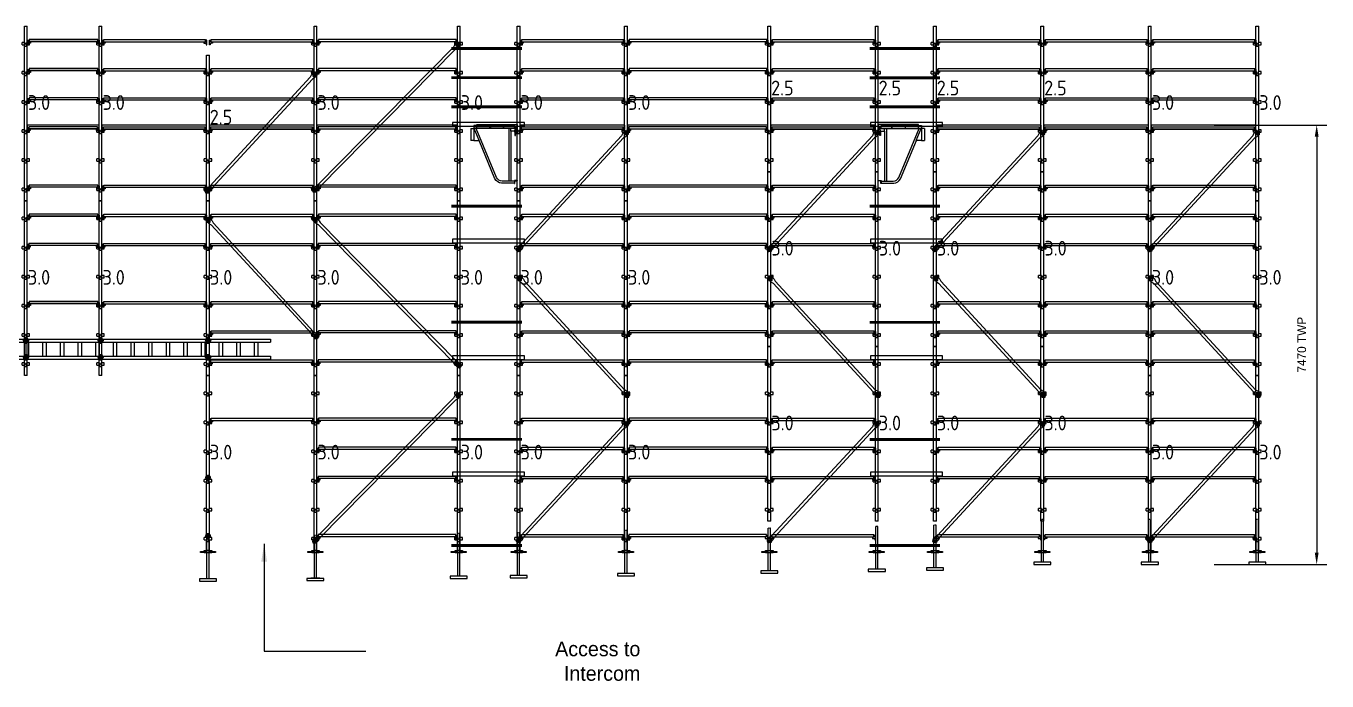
# Model space of a CAD drawing. Header units: millimetres. Extents: x 4425 to 53563, y -49808 to 18666.
# Drawn here: x 31431 to 53563, y -49318 to -38182 of the extents above; entities that cross this region are included whole.
import ezdxf
from ezdxf.enums import TextEntityAlignment as Align

# ---------------------------------------------------------------- set-up
doc = ezdxf.new("R2010")
doc.units = ezdxf.units.MM
doc.linetypes.add('KwikScaf_DASHED', pattern=[3.75, 2.5, -1.25])
doc.layers.add('KwikScaf Sections', color=7, linetype='Continuous')
doc.styles.add('KwikScaf ISO', font='isocp.shx')
doc.dimstyles.new('Scale 100 ISO-30', dxfattribs={"dimscale": 100, "dimtxt": 2.96, "dimasz": 3, "dimexe": 1.75, "dimexo": 1.8, "dimgap": 1.8, "dimtad": 1, "dimdec": 0, "dimdsep": 46, "dimtxsty": 'Standard', "dimcen": 0, "dimaunit": 1, "dimazin": 0, "dimtfac": 1, "dimtdec": 0, "dimtmove": 1, "dimatfit": 3, "dimfxl": 1, "dimtolj": 1, "dimtzin": 0, "dimarcsym": 0})

# ---------------------------------------------------------------- blocks, each defined once
blk = doc.blocks.new('Soleboard')
at = {"color": 200}
blk.add_lwpolyline([(63654, 7790), (63944, 7790), (63944, 7828), (63654, 7828)], close=True, dxfattribs=at)
blk = doc.blocks.new('Knuckle')
at = {"color": 190}
for points in [[(-127.5, 20), (-38.25, 20), (-38.25, 5), (-127.5, 5)], [(38.25, 20), (127.5, 20), (127.5, 5), (38.25, 5)]]:
    blk.add_lwpolyline(points, close=True, dxfattribs=at)
for points in [[(-63.75, 20), (-63.75, 40), (63.75, 40), (63.75, 20)], [(63.75, 5), (63.75, 0), (-63.75, 0), (-63.75, 5)]]:
    blk.add_lwpolyline(points, dxfattribs=at)
blk = doc.blocks.new('*U52')
at = {"color": 190, "linetype": 'KwikScaf_DASHED', "ltscale": 0.7, "extrusion": (2.44923e-16, 1, 2.30446e-16)}
for p, q in [((0, 766), (-18, 766)), ((18, 766), (0, 766))]:
    blk.add_line(p, q, dxfattribs=at)
at = {"color": 190, "ltscale": 0.7, "extrusion": (2.44923e-16, 1, 2.30446e-16)}
for p, q in [((-18, 46), (-18, 766)), ((18, 46), (18, 766))]:
    blk.add_line(p, q, dxfattribs=at)
at = {"color": 190}
blk.add_lwpolyline([(-76, 46), (76, 46), (76, 38), (-76, 38)], close=True, dxfattribs=at)
for name, p in [('Knuckle', (0, 484)), ('Soleboard', (-63799, -7790))]:
    blk.add_blockref(name, p)
blk = doc.blocks.new('3.0m Standard')
at = {"color": 180, "extrusion": (-1, 6.12323e-17, 0)}
for p, q in [((0, 2972), (48, 2972)), ((0, 2692), (0, 2972)), ((48, 2692), (48, 2972)), ((-36, 2692), (-40, 2692)), ((-40, 2652), (-40, 2692)), ((2, 2692), (-36, 2692)), ((2, 2652), (2, 2692)), ((6, 2692), (2, 2692)), ((6, 2692), (6, 2652)), ((18, 2667), (8, 2667)), ((8, 2627), (8, 2667)), ((30, 2667), (18, 2667)), ((40, 2667), (30, 2667)), ((40, 2627), (40, 2667)), ((42, 2652), (42, 2692)), ((46, 2692), (42, 2692)), ((84, 2692), (46, 2692)), ((46, 2652), (46, 2692)), ((88, 2692), (84, 2692)), ((88, 2652), (88, 2692)), ((-40, 2652), (-36, 2652)), ((-36, 2652), (2, 2652)), ((0, 2197), (0, 2652)), ((2, 2652), (6, 2652)), ((8, 2627), (18, 2627)), ((18, 2627), (30, 2627)), ((30, 2627), (40, 2627)), ((42, 2652), (46, 2652)), ((46, 2652), (84, 2652)), ((48, 2197), (48, 2652)), ((84, 2652), (88, 2652)), ((-36, 2197), (-40, 2197)), ((-40, 2157), (-40, 2197)), ((-40, 2157), (-36, 2157)), ((2, 2197), (-36, 2197)), ((-36, 2157), (2, 2157)), ((0, 1702), (0, 2157)), ((2, 2157), (2, 2197)), ((6, 2197), (2, 2197)), ((2, 2157), (6, 2157)), ((6, 2197), (6, 2157)), ((8, 2132), (8, 2172)), ((18, 2172), (8, 2172)), ((8, 2132), (18, 2132)), ((30, 2172), (18, 2172)), ((18, 2132), (30, 2132)), ((40, 2172), (30, 2172)), ((30, 2132), (40, 2132)), ((40, 2132), (40, 2172)), ((42, 2157), (42, 2197)), ((46, 2197), (42, 2197)), ((42, 2157), (46, 2157)), ((84, 2197), (46, 2197)), ((46, 2157), (46, 2197)), ((46, 2157), (84, 2157)), ((48, 1702), (48, 2157)), ((88, 2197), (84, 2197)), ((84, 2157), (88, 2157)), ((88, 2157), (88, 2197)), ((-36, 1702), (-40, 1702)), ((-40, 1662), (-40, 1702)), ((-40, 1662), (-36, 1662)), ((2, 1702), (-36, 1702)), ((-36, 1662), (2, 1662)), ((0, 1207), (0, 1662)), ((2, 1662), (2, 1702)), ((6, 1702), (2, 1702)), ((2, 1662), (6, 1662)), ((6, 1702), (6, 1662)), ((8, 1637), (8, 1677)), ((18, 1677), (8, 1677)), ((8, 1637), (18, 1637)), ((30, 1677), (18, 1677)), ((18, 1637), (30, 1637)), ((40, 1677), (30, 1677)), ((30, 1637), (40, 1637)), ((40, 1637), (40, 1677)), ((42, 1662), (42, 1702)), ((46, 1702), (42, 1702)), ((42, 1662), (46, 1662)), ((84, 1702), (46, 1702)), ((46, 1662), (46, 1702)), ((46, 1662), (84, 1662)), ((48, 1207), (48, 1662)), ((88, 1702), (84, 1702)), ((84, 1662), (88, 1662)), ((88, 1662), (88, 1702)), ((-36, 1207), (-40, 1207)), ((-40, 1167), (-40, 1207)), ((-40, 1167), (-36, 1167)), ((2, 1207), (-36, 1207)), ((-36, 1167), (2, 1167)), ((0, 712), (0, 1167)), ((2, 1167), (2, 1207)), ((6, 1207), (2, 1207)), ((2, 1167), (6, 1167)), ((6, 1207), (6, 1167)), ((8, 1142), (8, 1182)), ((18, 1182), (8, 1182)), ((8, 1142), (18, 1142)), ((30, 1182), (18, 1182)), ((18, 1142), (30, 1142)), ((40, 1182), (30, 1182)), ((30, 1142), (40, 1142)), ((40, 1142), (40, 1182)), ((42, 1167), (42, 1207)), ((46, 1207), (42, 1207)), ((42, 1167), (46, 1167)), ((84, 1207), (46, 1207)), ((46, 1167), (46, 1207)), ((46, 1167), (84, 1167)), ((48, 712), (48, 1167)), ((88, 1207), (84, 1207)), ((84, 1167), (88, 1167)), ((88, 1167), (88, 1207)), ((-36, 712), (-40, 712)), ((-40, 672), (-40, 712)), ((-40, 672), (-36, 672)), ((2, 712), (-36, 712)), ((-36, 672), (2, 672)), ((0, 217), (0, 672)), ((2, 672), (2, 712)), ((6, 712), (2, 712)), ((2, 672), (6, 672)), ((6, 712), (6, 672)), ((18, 687), (8, 687)), ((8, 647), (8, 687)), ((30, 687), (18, 687)), ((40, 687), (30, 687)), ((40, 647), (40, 687)), ((42, 672), (42, 712)), ((46, 712), (42, 712)), ((42, 672), (46, 672)), ((84, 712), (46, 712)), ((46, 672), (46, 712)), ((46, 672), (84, 672)), ((48, 217), (48, 672)), ((88, 712), (84, 712)), ((84, 672), (88, 672)), ((88, 672), (88, 712)), ((8, 647), (18, 647)), ((18, 647), (30, 647)), ((30, 647), (40, 647)), ((-36, 217), (-40, 217)), ((-40, 177), (-40, 217)), ((-40, 177), (-36, 177)), ((2, 217), (-36, 217)), ((-36, 177), (2, 177)), ((0, 0), (0, 177)), ((48, 0), (0, 0)), ((2, 177), (2, 217)), ((6, 217), (2, 217)), ((2, 177), (6, 177)), ((6, 217), (6, 177)), ((8, 152), (8, 192)), ((18, 192), (8, 192)), ((8, 152), (18, 152)), ((30, 192), (18, 192)), ((18, 152), (30, 152)), ((40, 192), (30, 192)), ((30, 152), (40, 152)), ((40, 152), (40, 192)), ((42, 177), (42, 217)), ((46, 217), (42, 217)), ((42, 177), (46, 177)), ((84, 217), (46, 217)), ((46, 177), (46, 217)), ((46, 177), (84, 177)), ((48, 0), (48, 177)), ((88, 217), (84, 217)), ((84, 177), (88, 177)), ((88, 177), (88, 217))]:
    blk.add_line(p, q, dxfattribs=at)
blk = doc.blocks.new('3.0m Standard with Text')
blk.add_blockref('3.0m Standard', (0, 0))
at = {"color": 7, "style": 'KwikScaf ISO'}
blk.add_text('  3.0  ', height=250, dxfattribs=at).set_placement((723, 1671), align=Align.MIDDLE_RIGHT)
blk = doc.blocks.new('*U51')
at = {"color": 190, "linetype": 'KwikScaf_DASHED', "ltscale": 0.7, "extrusion": (2.44923e-16, 1, 2.30446e-16)}
for p, q in [((0, 766), (-18, 766)), ((18, 766), (0, 766))]:
    blk.add_line(p, q, dxfattribs=at)
at = {"color": 190, "ltscale": 0.7, "extrusion": (2.44923e-16, 1, 2.30446e-16)}
for p, q in [((-18, 46), (-18, 766)), ((18, 46), (18, 766))]:
    blk.add_line(p, q, dxfattribs=at)
at = {"color": 190}
blk.add_lwpolyline([(-76, 46), (76, 46), (76, 38), (-76, 38)], close=True, dxfattribs=at)
for name, p in [('Knuckle', (0, 474)), ('Soleboard', (-63799, -7790))]:
    blk.add_blockref(name, p)
blk = doc.blocks.new('2.4m Ledger')
at = {"color": 3, "extrusion": (0, 1, -1.83691e-16)}
for p, q in [((0, -75), (0, 0)), ((0, 0), (20, 0)), ((20, 0), (17, -25)), ((2365, 13), (25, 13)), ((25, 13), (25, -20)), ((2365, -20), (2365, 13)), ((2370, 0), (2373, -25)), ((2390, 0), (2370, 0)), ((2390, -75), (2390, 0)), ((10, -75), (0, -75)), ((13, -50), (10, -75)), ((50, -50), (13, -50)), ((17, -25), (25, -25)), ((25, -20), (25, -25)), ((2365, -25), (25, -25)), ((50, -25), (50, -50)), ((2340, -25), (2340, -50)), ((2340, -50), (2377, -50)), ((2365, -25), (2365, -20)), ((2373, -25), (2365, -25)), ((2377, -50), (2380, -75)), ((2380, -75), (2390, -75))]:
    blk.add_line(p, q, dxfattribs=at)
blk = doc.blocks.new('*U50')
at = {"color": 190, "linetype": 'KwikScaf_DASHED', "ltscale": 0.7, "extrusion": (2.44923e-16, 1, 2.30446e-16)}
for p, q in [((0, 766), (-18, 766)), ((18, 766), (0, 766))]:
    blk.add_line(p, q, dxfattribs=at)
at = {"color": 190, "ltscale": 0.7, "extrusion": (2.44923e-16, 1, 2.30446e-16)}
for p, q in [((-18, 46), (-18, 766)), ((18, 46), (18, 766))]:
    blk.add_line(p, q, dxfattribs=at)
at = {"color": 190}
blk.add_lwpolyline([(-76, 46), (76, 46), (76, 38), (-76, 38)], close=True, dxfattribs=at)
for name, p in [('Knuckle', (0, 438)), ('Soleboard', (-63799, -7790))]:
    blk.add_blockref(name, p)
blk = doc.blocks.new('*U49')
at = {"color": 190, "linetype": 'KwikScaf_DASHED', "ltscale": 0.7, "extrusion": (2.44923e-16, 1, 2.30446e-16)}
for p, q in [((0, 766), (-18, 766)), ((18, 766), (0, 766))]:
    blk.add_line(p, q, dxfattribs=at)
at = {"color": 190, "ltscale": 0.7, "extrusion": (2.44923e-16, 1, 2.30446e-16)}
for p, q in [((-18, 46), (-18, 766)), ((18, 46), (18, 766))]:
    blk.add_line(p, q, dxfattribs=at)
at = {"color": 190}
blk.add_lwpolyline([(-76, 46), (76, 46), (76, 38), (-76, 38)], close=True, dxfattribs=at)
for name, p in [('Knuckle', (0, 426)), ('Soleboard', (-63799, -7790))]:
    blk.add_blockref(name, p)
blk = doc.blocks.new('1.8m Ledger')
at = {"color": 3, "extrusion": (0, 1, -1.83691e-16)}
for p, q in [((0, -75), (0, 0)), ((0, 0), (20, 0)), ((20, 0), (17, -25)), ((25, 13), (1755, 13)), ((25, -20), (25, 13)), ((1755, -20), (1755, 13)), ((1760, 0), (1763, -25)), ((1780, 0), (1760, 0)), ((1780, -75), (1780, 0)), ((10, -75), (0, -75)), ((13, -50), (10, -75)), ((50, -50), (13, -50)), ((17, -25), (25, -25)), ((25, -25), (25, -20)), ((25, -25), (1755, -25)), ((50, -25), (50, -50)), ((1730, -25), (1730, -50)), ((1730, -50), (1767, -50)), ((1755, -25), (1755, -20)), ((1763, -25), (1755, -25)), ((1767, -50), (1770, -75)), ((1770, -75), (1780, -75))]:
    blk.add_line(p, q, dxfattribs=at)
blk = doc.blocks.new('*U48')
at = {"color": 190, "linetype": 'KwikScaf_DASHED', "ltscale": 0.7, "extrusion": (2.44923e-16, 1, 2.30446e-16)}
for p, q in [((0, 766), (-18, 766)), ((18, 766), (0, 766))]:
    blk.add_line(p, q, dxfattribs=at)
at = {"color": 190, "ltscale": 0.7, "extrusion": (2.44923e-16, 1, 2.30446e-16)}
for p, q in [((-18, 46), (-18, 766)), ((18, 46), (18, 766))]:
    blk.add_line(p, q, dxfattribs=at)
at = {"color": 190}
blk.add_lwpolyline([(-76, 46), (76, 46), (76, 38), (-76, 38)], close=True, dxfattribs=at)
for name, p in [('Knuckle', (0, 391)), ('Soleboard', (-63799, -7790))]:
    blk.add_blockref(name, p)
blk = doc.blocks.new('*U47')
at = {"color": 190, "linetype": 'KwikScaf_DASHED', "ltscale": 0.7, "extrusion": (2.44923e-16, 1, 2.30446e-16)}
for p, q in [((0, 766), (-18, 766)), ((18, 766), (0, 766))]:
    blk.add_line(p, q, dxfattribs=at)
at = {"color": 190, "ltscale": 0.7, "extrusion": (2.44923e-16, 1, 2.30446e-16)}
for p, q in [((-18, 46), (-18, 766)), ((18, 46), (18, 766))]:
    blk.add_line(p, q, dxfattribs=at)
at = {"color": 190}
blk.add_lwpolyline([(-76, 46), (76, 46), (76, 38), (-76, 38)], close=True, dxfattribs=at)
for name, p in [('Knuckle', (0, 348)), ('Soleboard', (-63799, -7790))]:
    blk.add_blockref(name, p)
blk = doc.blocks.new('*U46')
at = {"color": 190, "linetype": 'KwikScaf_DASHED', "ltscale": 0.7, "extrusion": (2.44923e-16, 1, 2.30446e-16)}
for p, q in [((0, 766), (-18, 766)), ((18, 766), (0, 766))]:
    blk.add_line(p, q, dxfattribs=at)
at = {"color": 190, "ltscale": 0.7, "extrusion": (2.44923e-16, 1, 2.30446e-16)}
for p, q in [((-18, 46), (-18, 766)), ((18, 46), (18, 766))]:
    blk.add_line(p, q, dxfattribs=at)
at = {"color": 190}
blk.add_lwpolyline([(-76, 46), (76, 46), (76, 38), (-76, 38)], close=True, dxfattribs=at)
for name, p in [('Knuckle', (0, 319)), ('Soleboard', (-63799, -7790))]:
    blk.add_blockref(name, p)
blk = doc.blocks.new('2D SBB 3 Board')
at = {"color": 0, "extrusion": (0, 1, 2e-16)}
for p, q in [((47, 973), (0, 973)), ((0, 973), (0, 925)), ((0, 925), (106, 925)), ((8, 1000), (38, 1000)), ((11, 973), (8, 1000)), ((28, 850), (18, 925)), ((38, 1000), (38, 973)), ((38, 925), (38, 850)), ((47, 1024), (738, 1024)), ((47, 978), (47, 1024)), ((47, 978), (738, 978)), ((47, 973), (47, 978)), ((47, 973), (738, 973)), ((106, 925), (106, 973)), ((106, 925), (106, 76)), ((140, 973), (140, 76)), ((351, 139), (696, 973)), ((647, 770), (732, 973)), ((738, 1024), (738, 978)), ((738, 978), (738, 973)), ((738, 973), (738, 770)), ((762, 973), (738, 973)), ((787, 973), (762, 973)), ((787, 973), (787, 770)), ((38, 850), (28, 850)), ((378, 117), (648, 770)), ((738, 770), (647, 770)), ((738, 770), (762, 770)), ((762, 770), (787, 770)), ((-4, 85), (47, 85)), ((-4, 80), (-4, 85)), ((42, 80), (-4, 80)), ((42, 34), (42, 80)), ((47, 34), (42, 34)), ((47, 85), (47, 34)), ((47, 76), (106, 76)), ((47, 43), (267, 43)), ((106, 76), (123, 76)), ((123, 76), (140, 76)), ((140, 76), (256, 76))]:
    blk.add_line(p, q, dxfattribs=at)
at = {"color": 0}
for radius, start, end in [(102, 270, 337.5), (136, 274.3082, 333.1918)]:
    blk.add_arc((256, 178), radius, start, end, dxfattribs=at)
blk = doc.blocks.new('3 Board Hop Up')
at = {"color": 20}
for points in [[(64352, 11245), (64582, 11245), (64582, 11309), (64352, 11309)], [(64586, 11245), (64816, 11245), (64816, 11309), (64586, 11309)], [(64808, 11245), (65038, 11245), (65038, 11309), (64808, 11309)]]:
    blk.add_lwpolyline(points, close=True, dxfattribs=at)
at = {"color": 210}
blk.add_blockref('2D SBB 3 Board', (64352, 10267), dxfattribs=at)
blk = doc.blocks.new('*U45')
at = {"color": 190, "linetype": 'KwikScaf_DASHED', "ltscale": 0.7, "extrusion": (2.44923e-16, 1, 2.30446e-16)}
for p, q in [((0, 766), (-18, 766)), ((18, 766), (0, 766))]:
    blk.add_line(p, q, dxfattribs=at)
at = {"color": 190, "ltscale": 0.7, "extrusion": (2.44923e-16, 1, 2.30446e-16)}
for p, q in [((-18, 46), (-18, 766)), ((18, 46), (18, 766))]:
    blk.add_line(p, q, dxfattribs=at)
at = {"color": 190}
blk.add_lwpolyline([(-76, 46), (76, 46), (76, 38), (-76, 38)], close=True, dxfattribs=at)
for name, p in [('Knuckle', (0, 296)), ('Soleboard', (-63799, -7790))]:
    blk.add_blockref(name, p)
blk = doc.blocks.new('*U25')
at = {"color": 190, "linetype": 'KwikScaf_DASHED', "ltscale": 0.7, "extrusion": (2.44923e-16, 1, 2.30446e-16)}
for p, q in [((0, 766), (-18, 766)), ((18, 766), (0, 766))]:
    blk.add_line(p, q, dxfattribs=at)
at = {"color": 190, "ltscale": 0.7, "extrusion": (2.44923e-16, 1, 2.30446e-16)}
for p, q in [((-18, 46), (-18, 766)), ((18, 46), (18, 766))]:
    blk.add_line(p, q, dxfattribs=at)
at = {"color": 190}
blk.add_lwpolyline([(-76, 46), (76, 46), (76, 38), (-76, 38)], close=True, dxfattribs=at)
for name, p in [('Knuckle', (0, 198)), ('Soleboard', (-63799, -7790))]:
    blk.add_blockref(name, p)
blk = doc.blocks.new('1.2m Transom')
at = {"color": 2, "extrusion": (0, 1, -1.83691e-16)}
for p, q in [((64253, 14659), (64273, 14659)), ((64253, 14584), (64253, 14659)), ((64267, 14609), (64263, 14584)), ((64303, 14609), (64267, 14609)), ((64273, 14659), (64270, 14634)), ((64270, 14634), (64278, 14634)), ((65450, 14672), (64278, 14672)), ((64278, 14672), (64278, 14639)), ((65450, 14639), (64278, 14639)), ((64278, 14639), (64278, 14634)), ((65450, 14634), (64278, 14634)), ((64303, 14634), (64303, 14609)), ((65425, 14634), (65425, 14609)), ((65425, 14609), (65462, 14609)), ((65450, 14639), (65450, 14672)), ((65450, 14634), (65450, 14639)), ((65459, 14634), (65450, 14634)), ((65455, 14659), (65459, 14634)), ((65475, 14659), (65455, 14659)), ((65462, 14609), (65465, 14584)), ((65475, 14584), (65475, 14659)), ((64263, 14584), (64253, 14584)), ((65465, 14584), (65475, 14584))]:
    blk.add_line(p, q, dxfattribs=at)
blk = doc.blocks.new('2.5m Standard')
at = {"color": 180, "extrusion": (-1, 6.12323e-17, 0)}
for p, q in [((0, 2476), (48, 2476)), ((0, 2197), (0, 2476)), ((48, 2197), (48, 2476)), ((-36, 2197), (-40, 2197)), ((-40, 2157), (-40, 2197)), ((-40, 2157), (-36, 2157)), ((2, 2197), (-36, 2197)), ((-36, 2157), (2, 2157)), ((0, 1702), (0, 2157)), ((2, 2157), (2, 2197)), ((6, 2197), (2, 2197)), ((2, 2157), (6, 2157)), ((6, 2197), (6, 2157)), ((8, 2132), (8, 2172)), ((18, 2172), (8, 2172)), ((8, 2132), (18, 2132)), ((30, 2172), (18, 2172)), ((18, 2132), (30, 2132)), ((40, 2172), (30, 2172)), ((30, 2132), (40, 2132)), ((40, 2132), (40, 2172)), ((42, 2157), (42, 2197)), ((46, 2197), (42, 2197)), ((42, 2157), (46, 2157)), ((84, 2197), (46, 2197)), ((46, 2157), (46, 2197)), ((46, 2157), (84, 2157)), ((48, 1702), (48, 2157)), ((88, 2197), (84, 2197)), ((84, 2157), (88, 2157)), ((88, 2157), (88, 2197)), ((-36, 1702), (-40, 1702)), ((-40, 1662), (-40, 1702)), ((-40, 1662), (-36, 1662)), ((2, 1702), (-36, 1702)), ((-36, 1662), (2, 1662)), ((0, 1207), (0, 1662)), ((2, 1662), (2, 1702)), ((6, 1702), (2, 1702)), ((2, 1662), (6, 1662)), ((6, 1702), (6, 1662)), ((8, 1637), (8, 1677)), ((18, 1677), (8, 1677)), ((8, 1637), (18, 1637)), ((30, 1677), (18, 1677)), ((18, 1637), (30, 1637)), ((40, 1677), (30, 1677)), ((30, 1637), (40, 1637)), ((40, 1637), (40, 1677)), ((42, 1662), (42, 1702)), ((46, 1702), (42, 1702)), ((42, 1662), (46, 1662)), ((84, 1702), (46, 1702)), ((46, 1662), (46, 1702)), ((46, 1662), (84, 1662)), ((48, 1207), (48, 1662)), ((88, 1702), (84, 1702)), ((84, 1662), (88, 1662)), ((88, 1662), (88, 1702)), ((-36, 1207), (-40, 1207)), ((-40, 1167), (-40, 1207)), ((-40, 1167), (-36, 1167)), ((2, 1207), (-36, 1207)), ((-36, 1167), (2, 1167)), ((0, 712), (0, 1167)), ((2, 1167), (2, 1207)), ((6, 1207), (2, 1207)), ((2, 1167), (6, 1167)), ((6, 1207), (6, 1167)), ((18, 1182), (8, 1182)), ((8, 1142), (8, 1182)), ((8, 1142), (18, 1142)), ((30, 1182), (18, 1182)), ((18, 1142), (30, 1142)), ((40, 1182), (30, 1182)), ((30, 1142), (40, 1142)), ((40, 1142), (40, 1182)), ((42, 1167), (42, 1207)), ((46, 1207), (42, 1207)), ((42, 1167), (46, 1167)), ((84, 1207), (46, 1207)), ((46, 1167), (46, 1207)), ((46, 1167), (84, 1167)), ((48, 712), (48, 1167)), ((88, 1207), (84, 1207)), ((84, 1167), (88, 1167)), ((88, 1167), (88, 1207)), ((-36, 712), (-40, 712)), ((-40, 672), (-40, 712)), ((-40, 672), (-36, 672)), ((2, 712), (-36, 712)), ((-36, 672), (2, 672)), ((0, 217), (0, 672)), ((2, 672), (2, 712)), ((6, 712), (2, 712)), ((2, 672), (6, 672)), ((6, 712), (6, 672)), ((8, 647), (8, 687)), ((18, 687), (8, 687)), ((30, 687), (18, 687)), ((40, 687), (30, 687)), ((40, 647), (40, 687)), ((42, 672), (42, 712)), ((46, 712), (42, 712)), ((42, 672), (46, 672)), ((84, 712), (46, 712)), ((46, 672), (46, 712)), ((46, 672), (84, 672)), ((48, 217), (48, 672)), ((88, 712), (84, 712)), ((84, 672), (88, 672)), ((88, 672), (88, 712)), ((8, 647), (18, 647)), ((18, 647), (30, 647)), ((30, 647), (40, 647)), ((-36, 217), (-40, 217)), ((-40, 177), (-40, 217)), ((-40, 177), (-36, 177)), ((2, 217), (-36, 217)), ((-36, 177), (2, 177)), ((0, 0), (0, 177)), ((48, 0), (0, 0)), ((2, 177), (2, 217)), ((6, 217), (2, 217)), ((2, 177), (6, 177)), ((6, 217), (6, 177)), ((8, 152), (8, 192)), ((18, 192), (8, 192)), ((8, 152), (18, 152)), ((30, 192), (18, 192)), ((18, 152), (30, 152)), ((40, 192), (30, 192)), ((30, 152), (40, 152)), ((40, 152), (40, 192)), ((42, 177), (42, 217)), ((46, 217), (42, 217)), ((42, 177), (46, 177)), ((84, 217), (46, 217)), ((46, 177), (46, 217)), ((46, 177), (84, 177)), ((48, 0), (48, 177)), ((88, 217), (84, 217)), ((84, 177), (88, 177)), ((88, 177), (88, 217))]:
    blk.add_line(p, q, dxfattribs=at)
blk = doc.blocks.new('2.5m Standard with Text')
blk.add_blockref('2.5m Standard', (0, 0))
at = {"color": 7, "style": 'KwikScaf ISO'}
blk.add_text('  2.5  ', height=250, dxfattribs=at).set_placement((723, 1423), align=Align.MIDDLE_RIGHT)
blk = doc.blocks.new('2.4m Steel Board')
at = {"color": 20}
blk.add_lwpolyline([(66987, 13182), (69378, 13182), (69378, 13246), (66987, 13246)], close=True, dxfattribs=at)
blk = doc.blocks.new('1.8 Steel Board')
at = {"color": 20}
blk.add_lwpolyline([(64971, 13182), (66752, 13182), (66752, 13246), (64971, 13246)], close=True, dxfattribs=at)
blk = doc.blocks.new('1.2m Steel Board')
at = {"color": 20}
blk.add_lwpolyline([(63583, 13182), (64805, 13182), (64805, 13246), (63583, 13246)], close=True, dxfattribs=at)
blk = doc.blocks.new('90 Deg Coupler 2')
for p, q in [((-29, 60), (24, 60)), ((-29, 60), (-26, 55)), ((-29, 54), (-29, 36)), ((-15, 48), (-29, 54)), ((-29, 36), (-15, 42)), ((-29, 30), (-26, 35)), ((-29, 30), (24, 30)), ((-28, 57), (27, 57)), ((-28, 32), (27, 32)), ((-14, 50), (-26, 55)), ((-14, 40), (-26, 35)), ((-21, 51), (-21, 53)), ((-21, 37), (-21, 39)), ((-15, 48), (-15, 42)), ((-14, 40), (-14, 50)), ((-3, 90), (35, 90)), ((-3, 90), (-3, 60)), ((0, 0), (0, 30)), ((0, 0), (32, 0)), ((51, 65), (24, 60)), ((51, 25), (24, 30)), ((27, 57), (50, 62)), ((27, 32), (50, 28)), ((36, 59), (32, 44)), ((32, 44), (36, 31)), ((32, 0), (32, 28)), ((35, 90), (35, 62)), ((50, 62), (59, 55)), ((50, 28), (59, 35)), ((61, 55), (57, 55)), ((61, 35), (57, 35))]:
    blk.add_line(p, q)
for points in [[(1, 70), (31, 70), (31, 85), (1, 85)], [(4, 72), (28, 72), (28, 82), (4, 82)], [(49, 32), (60, 39), (60, 51), (49, 57), (38, 51), (38, 39)]]:
    blk.add_lwpolyline(points, close=True)
for points in [[(51, 65), (59, 60), (61, 55)], [(51, 25), (59, 30), (61, 35)]]:
    blk.add_lwpolyline(points)
for radius in [12.5, 5]:
    blk.add_circle((49, 45), radius)
blk = doc.blocks.new('90 Degree Coupler Front')
blk.add_blockref('90 Deg Coupler 2', (0, 0))
blk = doc.blocks.new('*D86')
at = {"color": 0, "lineweight": -2}
for p, q in [((51644, -39865), (53563, -39865)), ((53388, -40065), (53388, -47136)), ((51644, -47336), (53563, -47336))]:
    blk.add_line(p, q, dxfattribs=at)
at = {"color": 0}
for points in [[(53355, -40065), (53421, -40065), (53388, -39865)], [(53355, -47136), (53421, -47136), (53388, -47336)]]:
    blk.add_solid(points, dxfattribs=at)
at = {"layer": 'Defpoints', "color": 0}
for p in [(51464, -39865), (51464, -47336), (53388, -47336)]:
    blk.add_point(p, dxfattribs=at)
at = {"color": 0, "insert": (53133, -43600), "char_height": 150, "attachment_point": 5, "rotation": 90}
blk.add_mtext('\\A1;7470 TWP', dxfattribs=at)
blk = doc.blocks.new('2.7m Brace')
at = {"color": 150}
for p, q in [((1765, 1966), (1813, 2017)), ((1806, 2002), (1806, 2009)), ((1806, 2002), (1814, 2002)), ((1813, 2017), (1837, 2022)), ((1814, 2002), (1814, 2007)), ((1838, 2012), (1820, 2012)), ((1837, 2022), (1869, 1992)), ((1844, 2002), (1844, 2007)), ((1852, 2002), (1844, 2002)), ((1852, 2002), (1852, 2009)), ((1866, 1968), (1869, 1992)), ((1751, 1933), (43, 82)), ((78, 49), (1786, 1900)), ((1765, 1966), (1751, 1933)), ((1818, 1917), (1786, 1900)), ((1858, 1952), (1800, 1952)), ((1818, 1917), (1866, 1968)), ((-37, 13), (-40, -11)), ((11, 65), (-37, 13)), ((-24, 20), (-24, 27)), ((-24, 20), (-14, 20)), ((-14, 20), (-14, 25)), ((10, 30), (-10, 30)), ((11, 65), (43, 82)), ((14, 20), (14, 25)), ((24, 20), (14, 20)), ((64, 16), (16, -35)), ((24, 20), (24, 27)), ((64, 16), (78, 49)), ((-8, -41), (-40, -11)), ((28, -30), (-28, -30)), ((16, -35), (-8, -41))]:
    blk.add_line(p, q, dxfattribs=at)
for points in [[(1858, 1946), (1800, 1946), (1800, 2018), (1858, 2018)], [(28, -36), (-28, -36), (-28, 36), (28, 36)]]:
    blk.add_lwpolyline(points, close=True, dxfattribs=at)
for centre, radius in [((1829, 1982), 11), ((1829, 1982), 10), ((0, 0), 11), ((0, 0), 10)]:
    blk.add_circle(centre, radius, dxfattribs=at)
for centre, radius, start, end in [((1794, 2002), 11.9, 358.6198, 54.5103), ((1814, 2009), 8.8, 90, 180), ((1820, 2007), 5, 90, 180), ((1838, 2007), 5, 0, 90), ((1844, 2009), 8.8, 0, 90), ((1864, 2002), 11.9, 125.4897, 181.3802), ((-35, 20), 11.9, 358.6198, 54.5103), ((-15, 27), 8.8, 90, 180), ((-10, 25), 5, 90, 180), ((10, 25), 5, 0, 90), ((15, 27), 8.8, 0, 90), ((35, 20), 11.9, 125.4897, 181.3802)]:
    blk.add_arc(centre, radius, start, end, dxfattribs=at)
blk = doc.blocks.new('3.6m Brace')
at = {"color": 150}
for p, q in [((2374, 2461), (2358, 2428)), ((2374, 2461), (2423, 2511)), ((2466, 2445), (2410, 2445)), ((2414, 2495), (2414, 2502)), ((2414, 2495), (2424, 2495)), ((2423, 2511), (2447, 2515)), ((2424, 2495), (2424, 2500)), ((2425, 2411), (2474, 2460)), ((2448, 2505), (2428, 2505)), ((2447, 2515), (2478, 2484)), ((2452, 2495), (2452, 2500)), ((2462, 2495), (2452, 2495)), ((2462, 2495), (2462, 2502)), ((2474, 2460), (2478, 2484)), ((2358, 2428), (45, 80)), ((80, 47), (2393, 2395)), ((2425, 2411), (2393, 2395)), ((-36, 15), (-40, -10)), ((13, 64), (-36, 15)), ((-24, 20), (-24, 27)), ((-24, 20), (-14, 20)), ((-14, 20), (-14, 25)), ((10, 30), (-10, 30)), ((13, 64), (45, 80)), ((14, 20), (14, 25)), ((24, 20), (14, 20)), ((64, 14), (15, -36)), ((24, 20), (24, 27)), ((64, 14), (80, 47)), ((-9, -40), (-40, -10)), ((28, -30), (-28, -30)), ((15, -36), (-9, -40))]:
    blk.add_line(p, q, dxfattribs=at)
for points in [[(2466, 2439), (2410, 2439), (2410, 2511), (2466, 2511)], [(28, -36), (-28, -36), (-28, 36), (28, 36)]]:
    blk.add_lwpolyline(points, close=True, dxfattribs=at)
for centre, radius in [((2438, 2475), 11), ((2438, 2475), 10), ((0, 0), 11), ((0, 0), 10)]:
    blk.add_circle(centre, radius, dxfattribs=at)
for centre, radius, start, end in [((2403, 2495), 11.9, 358.6198, 54.5103), ((2423, 2502), 8.8, 90, 180), ((2428, 2500), 5, 90, 180), ((2448, 2500), 5, 0, 90), ((2453, 2502), 8.8, 0, 90), ((2473, 2495), 11.9, 125.4897, 181.3802), ((-35, 20), 11.9, 358.6198, 54.5103), ((-15, 27), 8.8, 90, 180), ((-10, 25), 5, 90, 180), ((10, 25), 5, 0, 90), ((15, 27), 8.8, 0, 90), ((35, 20), 11.9, 125.4897, 181.3802)]:
    blk.add_arc(centre, radius, start, end, dxfattribs=at)
blk = doc.blocks.new('6.5m Ladder Beam')
at = {"color": 6}
for p, q in [((0, 340), (0, 290)), ((0, 340), (6500, 340)), ((0, 290), (6500, 290)), ((220, 290), (220, 50)), ((280, 290), (280, 50)), ((520, 290), (520, 50)), ((580, 290), (580, 50)), ((820, 290), (820, 50)), ((880, 290), (880, 50)), ((1120, 290), (1120, 50)), ((1180, 290), (1180, 50)), ((1420, 290), (1420, 50)), ((1480, 290), (1480, 50)), ((1720, 290), (1720, 50)), ((1780, 290), (1780, 50)), ((2020, 290), (2020, 50)), ((2080, 290), (2080, 50)), ((2320, 290), (2320, 50)), ((2380, 290), (2380, 50)), ((2620, 290), (2620, 50)), ((2680, 290), (2680, 50)), ((2920, 290), (2920, 50)), ((2980, 290), (2980, 50)), ((3220, 290), (3220, 50)), ((3280, 290), (3280, 50)), ((3520, 290), (3520, 50)), ((3580, 290), (3580, 50)), ((3820, 290), (3820, 50)), ((3880, 290), (3880, 50)), ((4120, 290), (4120, 50)), ((4180, 290), (4180, 50)), ((4420, 290), (4420, 50)), ((4480, 290), (4480, 50)), ((4720, 290), (4720, 50)), ((4780, 290), (4780, 50)), ((5020, 290), (5020, 50)), ((5080, 290), (5080, 50)), ((5320, 290), (5320, 50)), ((5380, 290), (5380, 50)), ((5620, 290), (5620, 50)), ((5680, 290), (5680, 50)), ((5920, 290), (5920, 50)), ((5980, 290), (5980, 50)), ((6220, 290), (6220, 50)), ((6280, 290), (6280, 50)), ((6500, 340), (6500, 290)), ((0, 50), (0, 0)), ((0, 50), (6500, 50)), ((0, 0), (6500, 0)), ((6500, 50), (6500, 0))]:
    blk.add_line(p, q, dxfattribs=at)

msp = doc.modelspace()

# ---------------------------------------------------------------- linework, layer by layer
at = {"color": 4, "const_width": 50}
for points in [[(38668.1, -38564.2), (39868.1, -38564.2)], [(45780.3, -38565.2), (46980.3, -38565.2)], [(38668.1, -39059.2), (39868.1, -39059.2)], [(45780.3, -39060.2), (46980.3, -39060.2)], [(38668.1, -39554.2), (39868.1, -39554.2)], [(45780.3, -39555.2), (46980.3, -39555.2)], [(38668.1, -41242.9), (39868.1, -41242.9)], [(45780.3, -41243.9), (46980.3, -41243.9)], [(38668.1, -43218.4), (39868.1, -43218.4)], [(45780.3, -43219.4), (46980.3, -43219.4)], [(38668.1, -45209.4), (39868.1, -45209.4)], [(45780.3, -45210.4), (46980.3, -45210.4)], [(38668.1, -47013.4), (39868.1, -47013.4)], [(45780.3, -47014.4), (46980.3, -47014.4)]]:
    msp.add_lwpolyline(points, dxfattribs=at)
at = {"layer": 'KwikScaf Sections', "color": 40, "const_width": 50}
for points in [[(34501.9, -45861, 1), (34551.9, -45861, 1)], [(34501.9, -46851, 1), (34551.9, -46851, 1)]]:
    msp.add_lwpolyline(points, format="xyb", close=True, dxfattribs=at)

# ---------------------------------------------------------------- block references
for name, p in [('3.0m Standard with Text', (31404.5, -41153.5)), ('3.0m Standard with Text', (32674.5, -41153.5)), ('3.0m Standard with Text', (36330.5, -41153.5)), ('3.0m Standard with Text', (38768.5, -41153.5)), ('3.0m Standard with Text', (39786.7, -41153.5)), ('3.0m Standard with Text', (41614.7, -41153.5)), ('2.5m Standard with Text', (44052.7, -40658.5)), ('2.5m Standard with Text', (45880.7, -40658.5)), ('2.5m Standard with Text', (46869.7, -40658.5)), ('2.5m Standard with Text', (48697.7, -40658.5)), ('3.0m Standard with Text', (50525.7, -41153.5)), ('3.0m Standard with Text', (52353.7, -41153.5)), ('1.2m Transom', (-32796.2, -53082.9)), ('1.8m Ledger', (32726.9, -38424)), ('1.8m Ledger', (34554.4, -38424)), ('3.6m Brace', (36346, -40969.3)), ('2.4m Ledger', (36382.9, -38424)), ('1.8m Ledger', (39839.2, -38424)), ('2.4m Ledger', (41667.2, -38424)), ('1.8m Ledger', (44105.2, -38424)), ('1.8m Ledger', (46922.1, -38424)), ('1.8m Ledger', (48750.1, -38424)), ('1.8m Ledger', (50578.1, -38424)), ('2.5m Standard with Text', (34502.5, -41153.5)), ('1.2m Transom', (-32796.2, -53577.9)), ('1.8m Ledger', (32726.9, -38919)), ('1.8m Ledger', (34554.4, -38919)), ('2.4m Ledger', (36382.9, -38919)), ('1.8m Ledger', (39839.2, -38919)), ('2.4m Ledger', (41667.2, -38919)), ('1.8m Ledger', (44105.2, -38919)), ('1.8m Ledger', (46922.1, -38919)), ('1.8m Ledger', (48750.1, -38919)), ('1.8m Ledger', (50578.1, -38919)), ('2.7m Brace', (34516.4, -40985.7)), ('1.2m Transom', (-32796.2, -54072.9)), ('1.8m Ledger', (32726.9, -39414)), ('1.8m Ledger', (34554.4, -39414)), ('2.4m Ledger', (36382.9, -39414)), ('1.8m Ledger', (39839.2, -39414)), ('2.4m Ledger', (41667.2, -39414)), ('1.8m Ledger', (44105.2, -39414)), ('1.8m Ledger', (46922.1, -39414)), ('1.8m Ledger', (48750.1, -39414)), ('1.8m Ledger', (50578.1, -39414)), ('1.2m Steel Board', (-24896.8, -53068.7)), ('1.2m Steel Board', (-17784.6, -53068.7)), ('1.2m Steel Board', (-32130.4, -53110.9)), ('1.2m Transom', (-32800.7, -54567.9)), ('1.8 Steel Board', (-32248.6, -53110.9)), ('1.8m Ledger', (32722.5, -39909)), ('1.8 Steel Board', (-30421.1, -53110.9)), ('1.8m Ledger', (34550, -39909)), ('2.4m Steel Board', (-30609.4, -53110.9)), ('2.4m Ledger', (36378.5, -39909)), ('2.7m Brace', (39811.7, -41980.1)), ('1.8 Steel Board', (-25136.4, -53110.9)), ('1.8m Ledger', (39834.7, -39909)), ('2.4m Steel Board', (-25325.2, -53110.9)), ('2.4m Ledger', (41662.7, -39909)), ('2.7m Brace', (44077.7, -41980.1)), ('1.8 Steel Board', (-20870.4, -53110.9)), ('1.8m Ledger', (44100.7, -39909)), ('3 Board Hop Up', (-18423, -51162.5)), ('2.7m Brace', (46894.6, -41980.1)), ('1.8 Steel Board', (-18053.4, -53110.9)), ('1.8m Ledger', (46917.7, -39909)), ('1.8 Steel Board', (-16225.4, -53110.9)), ('1.8m Ledger', (48745.7, -39909)), ('2.7m Brace', (50550.6, -41980.1)), ('1.8 Steel Board', (-14397.4, -53110.9)), ('1.8m Ledger', (50573.7, -39909)), ('3.0m Standard with Text', (44052.7, -43630.5)), ('3.0m Standard with Text', (45880.7, -43630.5)), ('3.0m Standard with Text', (46869.7, -43630.5)), ('3.0m Standard with Text', (48697.7, -43630.5)), ('1.2m Transom', (-32796.2, -55557.9)), ('1.8m Ledger', (32726.9, -40899)), ('1.8m Ledger', (34554.4, -40899)), ('2.4m Ledger', (36382.9, -40899)), ('1.8m Ledger', (39839.2, -40899)), ('2.4m Ledger', (41667.2, -40899)), ('1.8m Ledger', (44105.2, -40899)), ('1.8m Ledger', (46922.1, -40899)), ('1.8m Ledger', (48750.1, -40899)), ('1.8m Ledger', (50578.1, -40899)), ('3.0m Standard with Text', (31404.5, -44125.5)), ('3.0m Standard with Text', (32674.5, -44125.5)), ('3.0m Standard with Text', (34502.5, -44125.5)), ('3.0m Standard with Text', (36330.5, -44125.5)), ('3.0m Standard with Text', (38768.5, -44125.5)), ('3.0m Standard with Text', (39786.7, -44125.5)), ('3.0m Standard with Text', (41614.7, -44125.5)), ('3.0m Standard with Text', (50525.7, -44125.5)), ('3.0m Standard with Text', (52353.7, -44125.5)), ('1.2m Transom', (-32796.2, -56054.9)), ('1.8m Ledger', (32726.9, -41396)), ('1.8m Ledger', (34554.4, -41396)), ('2.4m Ledger', (36382.9, -41396)), ('1.8m Ledger', (39839.2, -41396)), ('2.4m Ledger', (41667.2, -41396)), ('1.8m Ledger', (44105.2, -41396)), ('1.8m Ledger', (46922.1, -41396)), ('1.8m Ledger', (48750.1, -41396)), ('1.8m Ledger', (50578.1, -41396)), ('1.2m Steel Board', (-24896.8, -55050.7)), ('1.2m Steel Board', (-17784.6, -55050.7)), ('1.2m Transom', (-32800.7, -56549.9)), ('1.8m Ledger', (32722.5, -41891)), ('1.8m Ledger', (34550, -41891)), ('2.4m Ledger', (36378.5, -41891)), ('1.8m Ledger', (39834.7, -41891)), ('2.4m Ledger', (41662.7, -41891)), ('1.8m Ledger', (44100.7, -41891)), ('1.8m Ledger', (46917.7, -41891)), ('1.8m Ledger', (48745.7, -41891)), ('1.8m Ledger', (50573.7, -41891)), ('1.2m Transom', (-32796.2, -57539.9)), ('1.8m Ledger', (32726.9, -42881)), ('1.8m Ledger', (34554.4, -42881)), ('2.4m Ledger', (36382.9, -42881)), ('1.8m Ledger', (39839.2, -42881)), ('2.4m Ledger', (41667.2, -42881)), ('1.8m Ledger', (44105.2, -42881)), ('1.8m Ledger', (46922.1, -42881)), ('1.8m Ledger', (48750.1, -42881)), ('1.8m Ledger', (50578.1, -42881)), ('1.8m Ledger', (34554.4, -43376)), ('2.4m Ledger', (36382.9, -43376)), ('1.8m Ledger', (39839.2, -43376)), ('2.4m Ledger', (41667.2, -43376)), ('1.8m Ledger', (44105.2, -43376)), ('1.8m Ledger', (46922.1, -43376)), ('1.8m Ledger', (48750.1, -43376)), ('1.8m Ledger', (50578.1, -43376)), ('6.5m Ladder Beam', (29092.5, -43847.1)), ('90 Degree Coupler Front', (31413.5, -43571.9)), ('90 Degree Coupler Front', (32683.5, -43571.9)), ('90 Degree Coupler Front', (34511.5, -43571.9)), ('90 Degree Coupler Front', (31413.5, -43855.5)), ('90 Degree Coupler Front', (32683.5, -43855.5)), ('90 Degree Coupler Front', (34511.5, -43855.5)), ('1.2m Steel Board', (-24896.8, -57032.7)), ('3.0m Standard with Text', (44052.7, -46602.5)), ('1.2m Steel Board', (-17784.6, -57032.7)), ('3.0m Standard with Text', (45880.7, -46602.5)), ('3.0m Standard with Text', (46869.7, -46602.5)), ('3.0m Standard with Text', (48697.7, -46602.5)), ('1.8m Ledger', (34550, -43873)), ('2.4m Ledger', (36378.5, -43873)), ('1.8m Ledger', (39834.7, -43873)), ('2.4m Ledger', (41662.7, -43873)), ('1.8m Ledger', (44100.7, -43873)), ('1.8m Ledger', (46917.7, -43873)), ('1.8m Ledger', (48745.7, -43873)), ('1.8m Ledger', (50573.7, -43873)), ('3.0m Standard with Text', (34502.5, -47097.5)), ('3.0m Standard with Text', (36330.5, -47097.5)), ('3.0m Standard with Text', (38768.5, -47097.5)), ('3.0m Standard with Text', (39786.7, -47097.5)), ('3.0m Standard with Text', (41614.7, -47097.5)), ('3.0m Standard with Text', (50525.7, -47097.5)), ('3.0m Standard with Text', (52353.7, -47097.5)), ('3.6m Brace', (36346, -46937.2)), ('1.8m Ledger', (34554.4, -44863)), ('2.4m Ledger', (36382.9, -44863)), ('2.7m Brace', (39811.7, -46929.3)), ('1.8m Ledger', (39839.2, -44863)), ('2.4m Ledger', (41667.2, -44863)), ('2.7m Brace', (44077.7, -46929.3)), ('1.8m Ledger', (44105.2, -44863)), ('2.7m Brace', (46894.6, -46929.3)), ('1.8m Ledger', (46922.1, -44863)), ('1.8m Ledger', (48750.1, -44863)), ('2.7m Brace', (50550.6, -46929.3)), ('1.8m Ledger', (50578.1, -44863)), ('2.4m Ledger', (36382.9, -45358)), ('1.8m Ledger', (39839.2, -45358)), ('2.4m Ledger', (41667.2, -45358)), ('1.8m Ledger', (44105.2, -45358)), ('1.8m Ledger', (46922.1, -45358)), ('1.8m Ledger', (48750.1, -45358)), ('1.8m Ledger', (50578.1, -45358)), ('1.2m Steel Board', (-24896.8, -59012.7)), ('1.2m Steel Board', (-17784.6, -59012.7)), ('2.4m Ledger', (36378.5, -45853)), ('1.8m Ledger', (39834.7, -45853)), ('2.4m Ledger', (41662.7, -45853)), ('1.8m Ledger', (44100.7, -45853)), ('1.8m Ledger', (46917.7, -45853)), ('1.8m Ledger', (48745.7, -45853)), ('1.8m Ledger', (50573.7, -45853)), ('*U46', (45904.7, -47456.8)), ('*U45', (46893.7, -47433.4)), ('*U25', (48721.7, -47335.7)), ('*U25', (50549.7, -47335.7)), ('*U25', (52377.7, -47335.7)), ('*U52', (34526.5, -47621.1)), ('*U51', (36354.5, -47611.5)), ('2.4m Ledger', (36378.5, -46843)), ('*U50', (38792.5, -47575.6)), ('*U49', (39810.7, -47563.3)), ('1.8m Ledger', (39834.7, -46843)), ('*U48', (41638.7, -47528.3)), ('2.4m Ledger', (41662.7, -46843)), ('*U47', (44076.7, -47485.1)), ('1.8m Ledger', (44100.7, -46843)), ('1.8m Ledger', (46917.7, -46843)), ('1.8m Ledger', (48745.7, -46843)), ('1.8m Ledger', (50573.7, -46843))]:
    msp.add_blockref(name, p)
at = {"xscale": -1}
for name, p in [('3 Board Hop Up', (104138.4, -51162.5)), ('2.7m Brace', (36364.2, -43461.4)), ('3.6m Brace', (38791.5, -43952.9)), ('2.7m Brace', (41659.5, -44453.6)), ('2.7m Brace', (45925.5, -44453.6)), ('2.7m Brace', (48742.4, -44453.6)), ('2.7m Brace', (52398.4, -44453.6))]:
    msp.add_blockref(name, p, dxfattribs=at)

# ---------------------------------------------------------------- texts
at = {"insert": (41881.9, -48647.8), "char_height": 250, "width": 4552.193, "attachment_point": 3}
msp.add_mtext('Access to\\PIntercom', dxfattribs=at)

# ---------------------------------------------------------------- dimensions: what is measured, and where the dimension line sits
dim = msp.add_linear_dim(base=(53388, -47335.7), p1=(51463.7, -39865), p2=(51463.7, -47335.7), angle=90, text='7470 TWP', dimstyle='Scale 100 ISO-30', override={"dimtxt": 1.5, "dimasz": 2})
dim.commit()
dim.dimension.update_dxf_attribs({"geometry": '*D86', "text_midpoint": (53133, -43600.4)})

# ---------------------------------------------------------------- leaders
msp.add_leader([(35482.1, -46988.5), (35482.1, -48810.7), (37214.5, -48810.7)], dimstyle='Scale 100 ISO-30', override={"dimgap": 1.8, "dimtad": 0})

doc.saveas('drawing.dxf')
